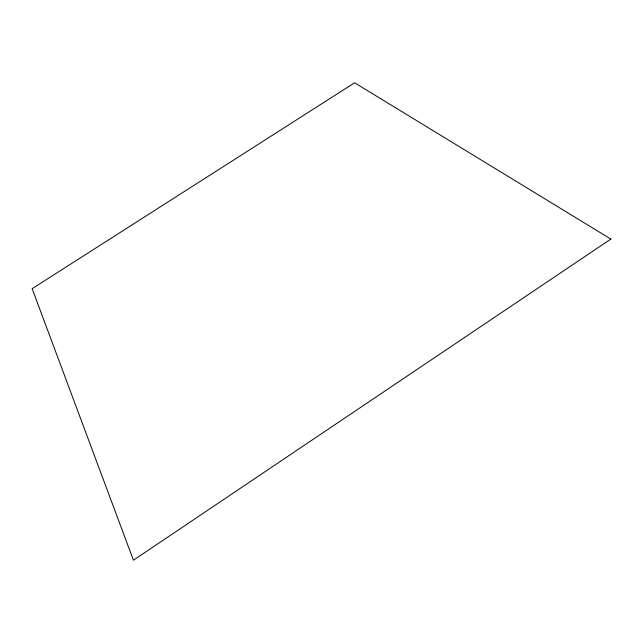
<?xml version="1.0" encoding="UTF-8"?>
<svg xmlns="http://www.w3.org/2000/svg" width="643" height="643" viewBox="0 0 643 643"><rect width="100%" height="100%" fill="white"/><g stroke="black" fill="none" stroke-linecap="round" stroke-linejoin="round"><path stroke-width="0.96" d="M610.85 239.083L133.422 560.214L32.15 288.691L354.614 82.786L610.85 239.083"/></g></svg>
